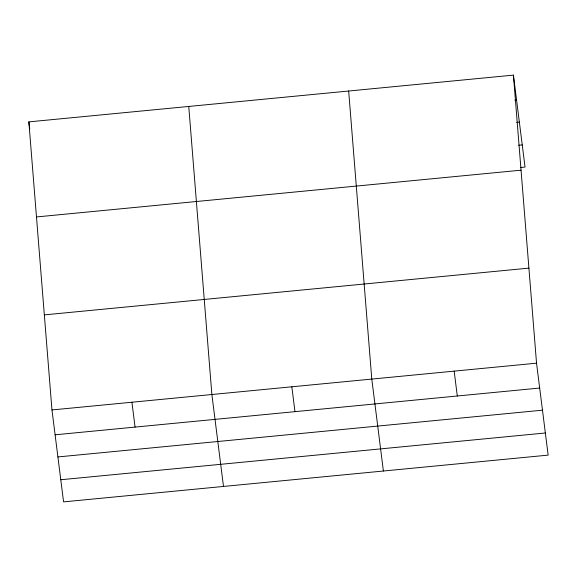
<?xml version="1.0" encoding="UTF-8"?>
<svg xmlns="http://www.w3.org/2000/svg" width="577" height="577" viewBox="0 0 577 577"><rect width="100%" height="100%" fill="white"/><g stroke="black" fill="none" stroke-linecap="round" stroke-linejoin="round"><path stroke-width="0.87" d="M513.422 75.125L536.538 363.185L548.15 455.123L63.578 501.875L51.966 409.944L28.85 121.877L513.422 75.125L525.034 167.056L520.555 167.489M514.771 100.153L516.559 99.98M516.667 122.374L519.358 122.115M518.658 145.267L522.235 144.921M36.481 216.945L521.045 170.186M44.335 314.883L528.907 268.125M51.966 409.944L536.538 363.185M55.111 434.806L539.675 388.047M57.902 456.941L542.474 410.182M60.787 479.747L545.352 432.988M454.157 371.134L457.301 395.995M383.395 471.02L371.783 379.082L348.667 91.022M291.832 386.799L294.97 411.661M223.487 486.447L211.874 394.517L188.758 106.449M131.924 402.227L135.061 427.088M28.85 121.877L29.744 128.981"/></g></svg>
